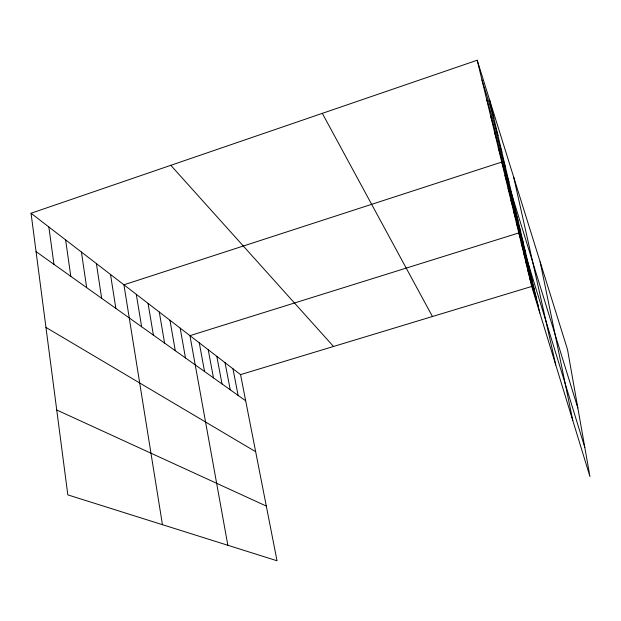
<?xml version="1.0" encoding="UTF-8"?>
<svg xmlns="http://www.w3.org/2000/svg" width="621" height="621" viewBox="0 0 621 621"><rect width="100%" height="100%" fill="white"/><g stroke="black" fill="none" stroke-linecap="round" stroke-linejoin="round"><path stroke-width="0.93" d="M31.05 213.251L240.552 374.626L277.028 560.771L67.821 494.875L31.05 213.251L477.207 60.229L567.524 349.569L589.95 476.555L531.708 286.452L477.207 60.229M240.552 374.626L531.708 286.452M56.744 410L266.308 506.068M45.962 327.422L255.658 451.708M36.065 251.629L245.683 400.793M170.822 165.31L333.516 346.471M322.322 113.348L432.457 316.516M481.958 79.946L493.85 118.106M486.406 98.436L497.988 135.642M490.59 115.793L501.869 152.098M494.526 132.133L505.525 167.569M498.236 147.534L508.964 182.147M577.848 408.036L501.745 162.081L123.936 284.798L162.438 524.675M504.966 175.448L515.189 208.532M508.017 188.124L518.015 220.502M510.92 200.172L520.701 231.866M513.676 211.629L523.247 242.679M516.307 222.535L525.677 252.964M584.811 447.454L518.814 232.945L189.941 335.643L227.853 545.285M521.205 242.873L530.194 272.114M523.495 252.367L532.306 281.049M525.684 261.441L534.324 289.588M527.772 270.135L536.249 297.762M529.783 278.464L538.096 305.594M489.426 99.383L539.874 313.1M513.637 176.954L555.779 365.024M540.146 261.86L572.795 420.564M232.953 368.773L238.115 395.406M225.043 362.68L230.236 389.802M216.814 356.338L222.031 383.964M208.229 349.732L213.477 377.879M199.279 342.839L204.55 371.529M180.175 328.121L185.485 357.96M169.96 320.25L175.285 350.702M159.271 312.014L164.596 343.095M148.062 303.382L153.395 335.123M136.294 294.315L141.627 326.747M110.53 274.474L115.832 308.396M96.387 263.576L101.658 298.305M81.436 252.064L86.668 287.639M65.624 239.877L70.794 276.345M48.857 226.96L53.957 264.367"/></g></svg>
